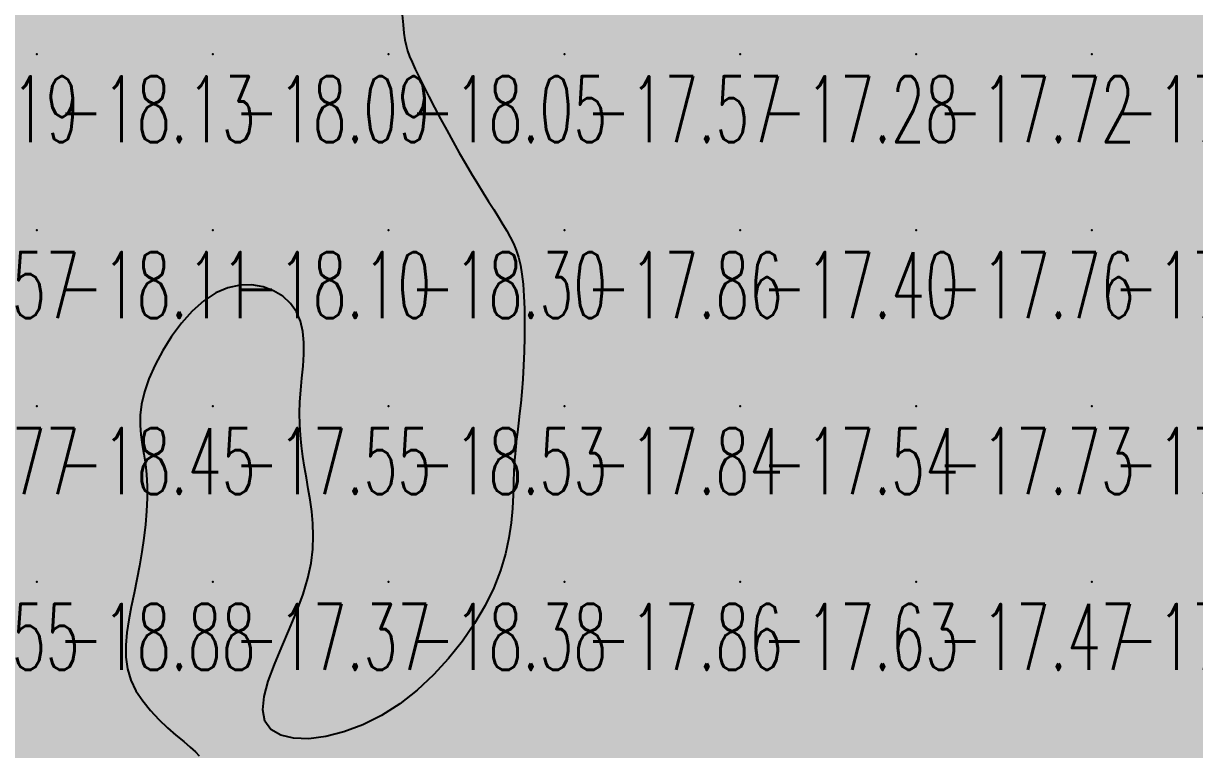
# Model space of a CAD drawing. Header units: millimetres. Extents: x 88261 to 90953, y 390274 to 392322.
# Drawn here: x 89509.5 to 89576.1, y 390797.4 to 390839 of the extents above; entities that cross this region are included whole.
import ezdxf
from ezdxf.enums import TextEntityAlignment as Align

# ---------------------------------------------------------------- set-up
doc = ezdxf.new("R2010")
doc.units = ezdxf.units.MM
doc.header["$LTSCALE"] = 25
for name, color, linetype in [('CN_03_00', 7, 'Continuous'), ('COTEAlt', 7, 'Continuous'), ('TN_COLORIAGE', 7, 'Continuous')]:
    doc.layers.add(name, color=color, linetype=linetype)
doc.styles.add('Simplex 1.0', font='Simplex.shx', dxfattribs={"width": 0.99, "height": 2.5})
doc.styles.get("Standard").update_dxf_attribs({"font": 'times.ttf'})

# ---------------------------------------------------------------- blocks, each defined once
blk = doc.blocks.new('COTE')
at = {"color": 0}
blk.add_point((0, 0), dxfattribs=at)
at = {"layer": 'COTEAlt'}
blk.add_attdef('ALT', text='', height=3.75, dxfattribs=at).set_placement((1.25, -1.25), align=Align.TOP_LEFT)

msp = doc.modelspace()

# ---------------------------------------------------------------- linework, layer by layer
at = {"layer": 'CN_03_00', "elevation": -18, "flags": 128}
msp.add_lwpolyline([(89531.023, 390839.472), (89531.072, 390838.907), (89531.121, 390838.446), (89531.176, 390838.063), (89531.243, 390837.731), (89531.329, 390837.425), (89531.441, 390837.117), (89531.584, 390836.783), (89531.765, 390836.395), (89531.988, 390835.935), (89532.25, 390835.41), (89532.544, 390834.832), (89532.864, 390834.215), (89533.203, 390833.573), (89533.555, 390832.92), (89533.914, 390832.268), (89534.273, 390831.631), (89534.627, 390831.02), (89534.973, 390830.438), (89535.308, 390829.885), (89535.631, 390829.362), (89535.938, 390828.868), (89536.229, 390828.404), (89536.499, 390827.971), (89536.748, 390827.567), (89536.973, 390827.192), (89537.174, 390826.833), (89537.352, 390826.474), (89537.507, 390826.101), (89537.639, 390825.698), (89537.749, 390825.25), (89537.837, 390824.742), (89537.904, 390824.16), (89537.95, 390823.493), (89537.976, 390822.757), (89537.985, 390821.973), (89537.978, 390821.161), (89537.957, 390820.342), (89537.924, 390819.536), (89537.88, 390818.765), (89537.827, 390818.049), (89537.768, 390817.403), (89537.704, 390816.815), (89537.638, 390816.269), (89537.574, 390815.747), (89537.514, 390815.232), (89537.46, 390814.707), (89537.415, 390814.155), (89537.382, 390813.558), (89537.361, 390812.903), (89537.338, 390812.189), (89537.296, 390811.422), (89537.22, 390810.604), (89537.092, 390809.74), (89536.896, 390808.834), (89536.617, 390807.888), (89536.237, 390806.908), (89535.744, 390805.899), (89535.143, 390804.879), (89534.446, 390803.868), (89533.661, 390802.887), (89532.8, 390801.955), (89531.871, 390801.092), (89530.884, 390800.319), (89529.851, 390799.656), (89528.784, 390799.12), (89527.715, 390798.717), (89526.678, 390798.452), (89525.709, 390798.329), (89524.843, 390798.351), (89524.114, 390798.522), (89523.559, 390798.846), (89523.21, 390799.327), (89523.092, 390799.963), (89523.172, 390800.732), (89523.408, 390801.604), (89523.756, 390802.553), (89524.173, 390803.549), (89524.615, 390804.565), (89525.039, 390805.572), (89525.401, 390806.542), (89525.667, 390807.452), (89525.842, 390808.303), (89525.936, 390809.101), (89525.965, 390809.854), (89525.941, 390810.567), (89525.878, 390811.247), (89525.787, 390811.9), (89525.683, 390812.533), (89525.577, 390813.152), (89525.475, 390813.761), (89525.381, 390814.366), (89525.301, 390814.971), (89525.238, 390815.58), (89525.198, 390816.199), (89525.184, 390816.83), (89525.202, 390817.48), (89525.252, 390818.149), (89525.319, 390818.831), (89525.384, 390819.515), (89525.427, 390820.19), (89525.431, 390820.846), (89525.376, 390821.473), (89525.242, 390822.06), (89525.012, 390822.597), (89524.671, 390823.074), (89524.23, 390823.477), (89523.706, 390823.796), (89523.116, 390824.016), (89522.475, 390824.126), (89521.801, 390824.112), (89521.109, 390823.963), (89520.417, 390823.667), (89519.74, 390823.216), (89519.089, 390822.634), (89518.476, 390821.951), (89517.912, 390821.195), (89517.407, 390820.397), (89516.974, 390819.584), (89516.621, 390818.788), (89516.362, 390818.038), (89516.201, 390817.354), (89516.127, 390816.73), (89516.12, 390816.149), (89516.164, 390815.595), (89516.24, 390815.053), (89516.332, 390814.507), (89516.42, 390813.941), (89516.488, 390813.339), (89516.521, 390812.689), (89516.518, 390811.996), (89516.484, 390811.268), (89516.42, 390810.512), (89516.33, 390809.736), (89516.217, 390808.948), (89516.084, 390808.157), (89515.934, 390807.37), (89515.773, 390806.595), (89515.614, 390805.834), (89515.473, 390805.088), (89515.366, 390804.361), (89515.309, 390803.652), (89515.317, 390802.966), (89515.406, 390802.303), (89515.593, 390801.664), (89515.886, 390801.054), (89516.267, 390800.473), (89516.71, 390799.927), (89517.191, 390799.42), (89517.683, 390798.954), (89518.161, 390798.533), (89518.601, 390798.162), (89518.976, 390797.844), (89519.268, 390797.58), (89519.482, 390797.363)], dxfattribs=at)
at = {"layer": 'TN_COLORIAGE', "color": 203}
for points in [[(89510.249, 390837.239, -18.197), (89520.249, 390837.239, -18.197), (89520.249, 390847.239, -18.197)], [(89520.249, 390847.239, -18), (89512.071, 390847.239, -18), (89510.249, 390837.239, -18), (89510.249, 390844.659, -18)], [(89520.249, 390837.239, -18.011), (89530.249, 390837.239, -18.011), (89530.249, 390847.239, -18.011)], [(89520.249, 390847.239, -18.011), (89520.249, 390837.239, -18.011), (89530.249, 390847.239, -18.011)], [(89530.249, 390837.239, -18), (89531.097, 390838.088, -18), (89530.249, 390847.239, -18), (89530.457, 390847.239, -18)], [(89500.249, 390837.239, -18), (89508.328, 390845.318, -18), (89510.249, 390837.239, -18), (89510.249, 390844.659, -18)], [(89531.097, 390838.088, -18.05), (89531.289, 390837.239, -18.05), (89530.249, 390837.239, -18.05)], [(89500.249, 390827.239, -18.127), (89510.249, 390827.239, -18.127), (89510.249, 390837.239, -18.127)], [(89500.249, 390837.239, -18.127), (89500.249, 390827.239, -18.127), (89510.249, 390837.239, -18.127)], [(89510.249, 390827.239, -18.09), (89520.249, 390827.239, -18.09), (89520.249, 390837.239, -18.09)], [(89510.249, 390837.239, -18.09), (89510.249, 390827.239, -18.09), (89520.249, 390837.239, -18.09)], [(89520.249, 390827.239, -18.05), (89530.249, 390827.239, -18.05), (89530.249, 390837.239, -18.05)], [(89520.249, 390837.239, -18.05), (89520.249, 390827.239, -18.05), (89530.249, 390837.239, -18.05)], [(89530.249, 390827.239, -18), (89534.336, 390831.326, -18), (89530.249, 390837.239, -18), (89531.289, 390837.239, -18)], [(89534.336, 390831.326, -18.297), (89537.006, 390827.239, -18.297), (89530.249, 390827.239, -18.297)], [(89500.249, 390817.239, -18.109), (89510.249, 390817.239, -18.109), (89510.249, 390827.239, -18.109)], [(89500.249, 390827.239, -18.109), (89500.249, 390817.239, -18.109), (89510.249, 390827.239, -18.109)], [(89510.249, 390817.239, -18), (89515.256, 390817.239, -18), (89520.249, 390827.239, -18), (89520.249, 390825.38, -18)], [(89510.249, 390827.239, -18.102), (89510.249, 390817.239, -18.102), (89520.249, 390827.239, -18.102)], [(89530.249, 390827.239, -18), (89526.251, 390823.241, -18), (89520.249, 390827.239, -18), (89520.249, 390825.38, -18)], [(89530.249, 390817.239, -18), (89524.818, 390817.239, -18), (89530.249, 390827.239, -18), (89526.251, 390823.241, -18)], [(89530.249, 390817.239, -18), (89538.129, 390825.12, -18), (89530.249, 390827.239, -18), (89537.006, 390827.239, -18)], [(89537.902, 390817.239, -18.53), (89538.129, 390825.12, -18.53), (89530.249, 390817.239, -18.53)], [(89500.249, 390817.239, -18.447), (89500.249, 390807.239, -18.447), (89510.249, 390817.239, -18.447)], [(89500.249, 390807.239, -18.447), (89510.249, 390807.239, -18.447), (89510.249, 390817.239, -18.447)], [(89510.249, 390807.239, -18), (89516.898, 390813.888, -18), (89510.249, 390817.239, -18), (89515.256, 390817.239, -18)], [(89525.689, 390812.68, -18.53), (89524.818, 390817.239, -18.53), (89530.249, 390817.239, -18.53)], [(89530.249, 390817.239, -18), (89525.689, 390812.68, -18), (89530.249, 390807.239, -18), (89526.524, 390807.239, -18)], [(89530.249, 390817.239, -18), (89537.902, 390817.239, -18), (89530.249, 390807.239, -18), (89537.227, 390814.217, -18)], [(89537.227, 390814.217, -18.375), (89537.486, 390807.239, -18.375), (89530.249, 390807.239, -18.375)], [(89516.08, 390807.239, -18.884), (89516.898, 390813.888, -18.884), (89510.249, 390807.239, -18.884)], [(89505.143, 390802.134, -18.55), (89500.249, 390799.22, -18.55), (89510.249, 390807.239, -18.55), (89500.249, 390807.239, -18.55)], [(89505.143, 390802.134, -18.446), (89501.919, 390797.239, -18.446), (89510.249, 390807.239, -18.446), (89510.249, 390797.239, -18.446)], [(89510.249, 390807.239, -18), (89516.08, 390807.239, -18), (89510.249, 390797.239, -18), (89514.386, 390801.377, -18)], [(89526.524, 390807.239, -18.375), (89520.622, 390797.613, -18.375), (89530.249, 390807.239, -18.375)], [(89530.249, 390798.27, -18.375), (89520.622, 390797.613, -18.375), (89530.249, 390807.239, -18.375)], [(89537.486, 390807.239, -18.375), (89530.249, 390798.27, -18.375), (89530.249, 390807.239, -18.375)], [(89514.386, 390801.377, -18.446), (89519.933, 390797.239, -18.446), (89510.249, 390797.239, -18.446)]]:
    msp.add_solid(points, dxfattribs=at)
at = {"layer": 'TN_COLORIAGE', "color": 193}
for points in [[(89530.457, 390847.239, -17.462), (89531.097, 390838.088, -17.462), (89540.249, 390847.239, -17.462)], [(89531.289, 390837.239, -17.462), (89531.097, 390838.088, -17.462), (89540.249, 390837.239, -17.462), (89540.249, 390847.239, -17.462)], [(89540.249, 390837.239, -17.354), (89550.249, 390837.239, -17.354), (89550.249, 390847.239, -17.354)], [(89540.249, 390847.239, -17.354), (89540.249, 390837.239, -17.354), (89550.249, 390847.239, -17.354)], [(89550.249, 390837.239, -17.469), (89560.249, 390837.239, -17.469), (89560.249, 390847.239, -17.469)], [(89550.249, 390847.239, -17.469), (89550.249, 390837.239, -17.469), (89560.249, 390847.239, -17.469)], [(89560.249, 390837.239, -17.468), (89570.249, 390837.239, -17.468), (89570.249, 390847.239, -17.468)], [(89560.249, 390847.239, -17.468), (89560.249, 390837.239, -17.468), (89570.249, 390847.239, -17.468)], [(89570.249, 390837.239, -17.094), (89580.249, 390837.239, -17.094), (89580.249, 390847.239, -17.094)], [(89570.249, 390847.239, -17.094), (89570.249, 390837.239, -17.094), (89580.249, 390847.239, -17.094)], [(89531.289, 390837.239, -17.571), (89534.336, 390831.326, -17.571), (89540.249, 390837.239, -17.571)], [(89537.006, 390827.239, -17.571), (89534.336, 390831.326, -17.571), (89540.249, 390827.239, -17.571), (89540.249, 390837.239, -17.571)], [(89540.249, 390827.239, -17.284), (89550.249, 390827.239, -17.284), (89550.249, 390837.239, -17.284)], [(89540.249, 390837.239, -17.284), (89540.249, 390827.239, -17.284), (89550.249, 390837.239, -17.284)], [(89550.249, 390827.239, -17.724), (89560.249, 390827.239, -17.724), (89560.249, 390837.239, -17.724)], [(89550.249, 390837.239, -17.724), (89550.249, 390827.239, -17.724), (89560.249, 390837.239, -17.724)], [(89560.249, 390827.239, -17.63), (89570.249, 390827.239, -17.63), (89570.249, 390837.239, -17.63)], [(89560.249, 390837.239, -17.63), (89560.249, 390827.239, -17.63), (89570.249, 390837.239, -17.63)], [(89570.249, 390827.239, -17), (89578.812, 390827.239, -17), (89580.249, 390837.239, -17), (89580.249, 390830.211, -17)], [(89570.249, 390837.239, -17.315), (89570.249, 390827.239, -17.315), (89580.249, 390837.239, -17.315)], [(89537.006, 390827.239, -17.858), (89538.129, 390825.12, -17.858), (89540.249, 390827.239, -17.858)], [(89538.129, 390825.12, -17.838), (89537.902, 390817.239, -17.838), (89540.249, 390827.239, -17.838), (89540.249, 390817.239, -17.838)], [(89540.249, 390817.239, -17.401), (89550.249, 390817.239, -17.401), (89550.249, 390827.239, -17.401)], [(89540.249, 390827.239, -17.401), (89540.249, 390817.239, -17.401), (89550.249, 390827.239, -17.401)], [(89550.249, 390817.239, -17.764), (89560.249, 390817.239, -17.764), (89560.249, 390827.239, -17.764)], [(89550.249, 390827.239, -17.764), (89550.249, 390817.239, -17.764), (89560.249, 390827.239, -17.764)], [(89560.249, 390817.239, -17.793), (89570.249, 390817.239, -17.793), (89570.249, 390827.239, -17.793)], [(89560.249, 390827.239, -17.793), (89560.249, 390817.239, -17.793), (89570.249, 390827.239, -17.793)], [(89570.249, 390817.239, -17), (89578.971, 390825.962, -17), (89570.249, 390827.239, -17), (89578.812, 390827.239, -17)], [(89578.971, 390825.962, -17.908), (89580.142, 390817.239, -17.908), (89570.249, 390817.239, -17.908)], [(89520.249, 390825.38, -17.554), (89515.256, 390817.239, -17.554), (89520.249, 390817.239, -17.554)], [(89520.249, 390825.38, -17.554), (89526.251, 390823.241, -17.554), (89520.249, 390817.239, -17.554)], [(89526.251, 390823.241, -17.554), (89524.818, 390817.239, -17.554), (89520.249, 390817.239, -17.554)], [(89515.256, 390817.239, -17.554), (89516.898, 390813.888, -17.554), (89520.249, 390817.239, -17.554)], [(89516.898, 390813.888, -17.368), (89516.08, 390807.239, -17.368), (89520.249, 390817.239, -17.368), (89520.249, 390807.239, -17.368)], [(89524.818, 390817.239, -17.368), (89525.689, 390812.68, -17.368), (89520.249, 390817.239, -17.368), (89520.249, 390807.239, -17.368)], [(89537.486, 390807.239, -17.838), (89537.227, 390814.217, -17.838), (89540.249, 390807.239, -17.838), (89540.249, 390817.239, -17.838)], [(89537.227, 390814.217, -17.838), (89537.902, 390817.239, -17.838), (89540.249, 390817.239, -17.838)], [(89540.249, 390807.239, -17.543), (89550.249, 390807.239, -17.543), (89550.249, 390817.239, -17.543)], [(89540.249, 390817.239, -17.543), (89540.249, 390807.239, -17.543), (89550.249, 390817.239, -17.543)], [(89550.249, 390807.239, -17.725), (89560.249, 390807.239, -17.725), (89560.249, 390817.239, -17.725)], [(89550.249, 390817.239, -17.725), (89550.249, 390807.239, -17.725), (89560.249, 390817.239, -17.725)], [(89560.249, 390807.239, -17.908), (89570.249, 390807.239, -17.908), (89570.249, 390817.239, -17.908)], [(89560.249, 390817.239, -17.908), (89560.249, 390807.239, -17.908), (89570.249, 390817.239, -17.908)], [(89570.249, 390817.239, -17), (89580.142, 390817.239, -17), (89570.249, 390807.239, -17), (89580.142, 390817.133, -17)], [(89570.249, 390807.239, -17), (89580.142, 390817.133, -17), (89580.249, 390807.239, -17), (89580.249, 390816.416, -17)], [(89526.524, 390807.239, -17.368), (89525.689, 390812.68, -17.368), (89520.249, 390807.239, -17.368)], [(89514.386, 390801.377, -17.368), (89516.08, 390807.239, -17.368), (89520.249, 390807.239, -17.368)], [(89519.933, 390797.239, -17.368), (89514.386, 390801.377, -17.368), (89520.249, 390797.239, -17.368), (89520.249, 390807.239, -17.368)], [(89520.622, 390797.613, -17.368), (89526.524, 390807.239, -17.368), (89520.249, 390797.239, -17.368), (89520.249, 390807.239, -17.368)], [(89530.249, 390797.239, -17.857), (89540.249, 390797.239, -17.857), (89540.249, 390807.239, -17.857)], [(89530.249, 390798.27, -17.857), (89537.486, 390807.239, -17.857), (89530.249, 390797.239, -17.857), (89540.249, 390807.239, -17.857)], [(89540.249, 390797.239, -17.634), (89550.249, 390797.239, -17.634), (89550.249, 390807.239, -17.634)], [(89540.249, 390807.239, -17.634), (89540.249, 390797.239, -17.634), (89550.249, 390807.239, -17.634)], [(89550.249, 390797.239, -17.469), (89560.249, 390797.239, -17.469), (89560.249, 390807.239, -17.469)], [(89550.249, 390807.239, -17.469), (89550.249, 390797.239, -17.469), (89560.249, 390807.239, -17.469)], [(89560.249, 390797.239, -17.906), (89570.249, 390797.239, -17.906), (89570.249, 390807.239, -17.906)], [(89560.249, 390807.239, -17.906), (89560.249, 390797.239, -17.906), (89570.249, 390807.239, -17.906)], [(89570.249, 390797.239, -17.109), (89580.249, 390797.239, -17.109), (89580.249, 390807.239, -17.109)], [(89570.249, 390807.239, -17.109), (89570.249, 390797.239, -17.109), (89580.249, 390807.239, -17.109)], [(89520.622, 390797.613, -17.957), (89530.249, 390798.27, -17.957), (89520.249, 390797.239, -17.957), (89530.249, 390797.239, -17.957)]]:
    msp.add_solid(points, dxfattribs=at)

# ---------------------------------------------------------------- block references
at = {"layer": 'COTEAlt'}
ref = msp.add_blockref('COTE', (89500.249, 390837.239), dxfattribs=at)
ref.add_attrib('ALT', '-18.19', dxfattribs={"height": 3.75, "style": 'Simplex 1.0', "width": 0.6}).set_placement((89501.499, 390835.989), align=Align.TOP_LEFT)
ref = msp.add_blockref('COTE', (89510.249, 390837.239), dxfattribs=at)
ref.add_attrib('ALT', '-18.13', dxfattribs={"height": 3.75, "style": 'Simplex 1.0', "width": 0.6}).set_placement((89511.499, 390835.989), align=Align.TOP_LEFT)
ref = msp.add_blockref('COTE', (89520.249, 390837.239), dxfattribs=at)
ref.add_attrib('ALT', '-18.09', dxfattribs={"height": 3.75, "style": 'Simplex 1.0', "width": 0.6}).set_placement((89521.499, 390835.989), align=Align.TOP_LEFT)
ref = msp.add_blockref('COTE', (89530.249, 390837.239), dxfattribs=at)
ref.add_attrib('ALT', '-18.05', dxfattribs={"height": 3.75, "style": 'Simplex 1.0', "width": 0.6}).set_placement((89531.499, 390835.989), align=Align.TOP_LEFT)
ref = msp.add_blockref('COTE', (89540.249, 390837.239), dxfattribs=at)
ref.add_attrib('ALT', '-17.57', dxfattribs={"height": 3.75, "style": 'Simplex 1.0', "width": 0.6}).set_placement((89541.499, 390835.989), align=Align.TOP_LEFT)
ref = msp.add_blockref('COTE', (89550.249, 390837.239), dxfattribs=at)
ref.add_attrib('ALT', '-17.28', dxfattribs={"height": 3.75, "style": 'Simplex 1.0', "width": 0.6}).set_placement((89551.499, 390835.989), align=Align.TOP_LEFT)
ref = msp.add_blockref('COTE', (89560.249, 390837.239), dxfattribs=at)
ref.add_attrib('ALT', '-17.72', dxfattribs={"height": 3.75, "style": 'Simplex 1.0', "width": 0.6}).set_placement((89561.499, 390835.989), align=Align.TOP_LEFT)
ref = msp.add_blockref('COTE', (89570.249, 390837.239), dxfattribs=at)
ref.add_attrib('ALT', '-17.63', dxfattribs={"height": 3.75, "style": 'Simplex 1.0', "width": 0.6}).set_placement((89571.499, 390835.989), align=Align.TOP_LEFT)
ref = msp.add_blockref('COTE', (89500.249, 390827.239), dxfattribs=at)
ref.add_attrib('ALT', '-18.57', dxfattribs={"height": 3.75, "style": 'Simplex 1.0', "width": 0.6}).set_placement((89501.499, 390825.989), align=Align.TOP_LEFT)
ref = msp.add_blockref('COTE', (89510.249, 390827.239), dxfattribs=at)
ref.add_attrib('ALT', '-18.11', dxfattribs={"height": 3.75, "style": 'Simplex 1.0', "width": 0.6}).set_placement((89511.499, 390825.989), align=Align.TOP_LEFT)
ref = msp.add_blockref('COTE', (89520.249, 390827.239), dxfattribs=at)
ref.add_attrib('ALT', '-18.10', dxfattribs={"height": 3.75, "style": 'Simplex 1.0', "width": 0.6}).set_placement((89521.499, 390825.989), align=Align.TOP_LEFT)
ref = msp.add_blockref('COTE', (89530.249, 390827.239), dxfattribs=at)
ref.add_attrib('ALT', '-18.30', dxfattribs={"height": 3.75, "style": 'Simplex 1.0', "width": 0.6}).set_placement((89531.499, 390825.989), align=Align.TOP_LEFT)
ref = msp.add_blockref('COTE', (89540.249, 390827.239), dxfattribs=at)
ref.add_attrib('ALT', '-17.86', dxfattribs={"height": 3.75, "style": 'Simplex 1.0', "width": 0.6}).set_placement((89541.499, 390825.989), align=Align.TOP_LEFT)
ref = msp.add_blockref('COTE', (89550.249, 390827.239), dxfattribs=at)
ref.add_attrib('ALT', '-17.40', dxfattribs={"height": 3.75, "style": 'Simplex 1.0', "width": 0.6}).set_placement((89551.499, 390825.989), align=Align.TOP_LEFT)
ref = msp.add_blockref('COTE', (89560.249, 390827.239), dxfattribs=at)
ref.add_attrib('ALT', '-17.76', dxfattribs={"height": 3.75, "style": 'Simplex 1.0', "width": 0.6}).set_placement((89561.499, 390825.989), align=Align.TOP_LEFT)
ref = msp.add_blockref('COTE', (89570.249, 390827.239), dxfattribs=at)
ref.add_attrib('ALT', '-17.79', dxfattribs={"height": 3.75, "style": 'Simplex 1.0', "width": 0.6}).set_placement((89571.499, 390825.989), align=Align.TOP_LEFT)
ref = msp.add_blockref('COTE', (89500.249, 390817.239), dxfattribs=at)
ref.add_attrib('ALT', '-18.77', dxfattribs={"height": 3.75, "style": 'Simplex 1.0', "width": 0.6}).set_placement((89501.499, 390815.989), align=Align.TOP_LEFT)
ref = msp.add_blockref('COTE', (89510.249, 390817.239), dxfattribs=at)
ref.add_attrib('ALT', '-18.45', dxfattribs={"height": 3.75, "style": 'Simplex 1.0', "width": 0.6}).set_placement((89511.499, 390815.989), align=Align.TOP_LEFT)
ref = msp.add_blockref('COTE', (89520.249, 390817.239), dxfattribs=at)
ref.add_attrib('ALT', '-17.55', dxfattribs={"height": 3.75, "style": 'Simplex 1.0', "width": 0.6}).set_placement((89521.499, 390815.989), align=Align.TOP_LEFT)
ref = msp.add_blockref('COTE', (89530.249, 390817.239), dxfattribs=at)
ref.add_attrib('ALT', '-18.53', dxfattribs={"height": 3.75, "style": 'Simplex 1.0', "width": 0.6}).set_placement((89531.499, 390815.989), align=Align.TOP_LEFT)
ref = msp.add_blockref('COTE', (89540.249, 390817.239), dxfattribs=at)
ref.add_attrib('ALT', '-17.84', dxfattribs={"height": 3.75, "style": 'Simplex 1.0', "width": 0.6}).set_placement((89541.499, 390815.989), align=Align.TOP_LEFT)
ref = msp.add_blockref('COTE', (89550.249, 390817.239), dxfattribs=at)
ref.add_attrib('ALT', '-17.54', dxfattribs={"height": 3.75, "style": 'Simplex 1.0', "width": 0.6}).set_placement((89551.499, 390815.989), align=Align.TOP_LEFT)
ref = msp.add_blockref('COTE', (89560.249, 390817.239), dxfattribs=at)
ref.add_attrib('ALT', '-17.73', dxfattribs={"height": 3.75, "style": 'Simplex 1.0', "width": 0.6}).set_placement((89561.499, 390815.989), align=Align.TOP_LEFT)
ref = msp.add_blockref('COTE', (89570.249, 390817.239), dxfattribs=at)
ref.add_attrib('ALT', '-17.91', dxfattribs={"height": 3.75, "style": 'Simplex 1.0', "width": 0.6}).set_placement((89571.499, 390815.989), align=Align.TOP_LEFT)
ref = msp.add_blockref('COTE', (89500.249, 390807.239), dxfattribs=at)
ref.add_attrib('ALT', '-18.55', dxfattribs={"height": 3.75, "style": 'Simplex 1.0', "width": 0.6}).set_placement((89501.499, 390805.989), align=Align.TOP_LEFT)
ref = msp.add_blockref('COTE', (89510.249, 390807.239), dxfattribs=at)
ref.add_attrib('ALT', '-18.88', dxfattribs={"height": 3.75, "style": 'Simplex 1.0', "width": 0.6}).set_placement((89511.499, 390805.989), align=Align.TOP_LEFT)
ref = msp.add_blockref('COTE', (89520.249, 390807.239), dxfattribs=at)
ref.add_attrib('ALT', '-17.37', dxfattribs={"height": 3.75, "style": 'Simplex 1.0', "width": 0.6}).set_placement((89521.499, 390805.989), align=Align.TOP_LEFT)
ref = msp.add_blockref('COTE', (89530.249, 390807.239), dxfattribs=at)
ref.add_attrib('ALT', '-18.38', dxfattribs={"height": 3.75, "style": 'Simplex 1.0', "width": 0.6}).set_placement((89531.499, 390805.989), align=Align.TOP_LEFT)
ref = msp.add_blockref('COTE', (89540.249, 390807.239), dxfattribs=at)
ref.add_attrib('ALT', '-17.86', dxfattribs={"height": 3.75, "style": 'Simplex 1.0', "width": 0.6}).set_placement((89541.499, 390805.989), align=Align.TOP_LEFT)
ref = msp.add_blockref('COTE', (89550.249, 390807.239), dxfattribs=at)
ref.add_attrib('ALT', '-17.63', dxfattribs={"height": 3.75, "style": 'Simplex 1.0', "width": 0.6}).set_placement((89551.499, 390805.989), align=Align.TOP_LEFT)
ref = msp.add_blockref('COTE', (89560.249, 390807.239), dxfattribs=at)
ref.add_attrib('ALT', '-17.47', dxfattribs={"height": 3.75, "style": 'Simplex 1.0', "width": 0.6}).set_placement((89561.499, 390805.989), align=Align.TOP_LEFT)
ref = msp.add_blockref('COTE', (89570.249, 390807.239), dxfattribs=at)
ref.add_attrib('ALT', '-17.91', dxfattribs={"height": 3.75, "style": 'Simplex 1.0', "width": 0.6}).set_placement((89571.499, 390805.989), align=Align.TOP_LEFT)

doc.saveas('drawing.dxf')
